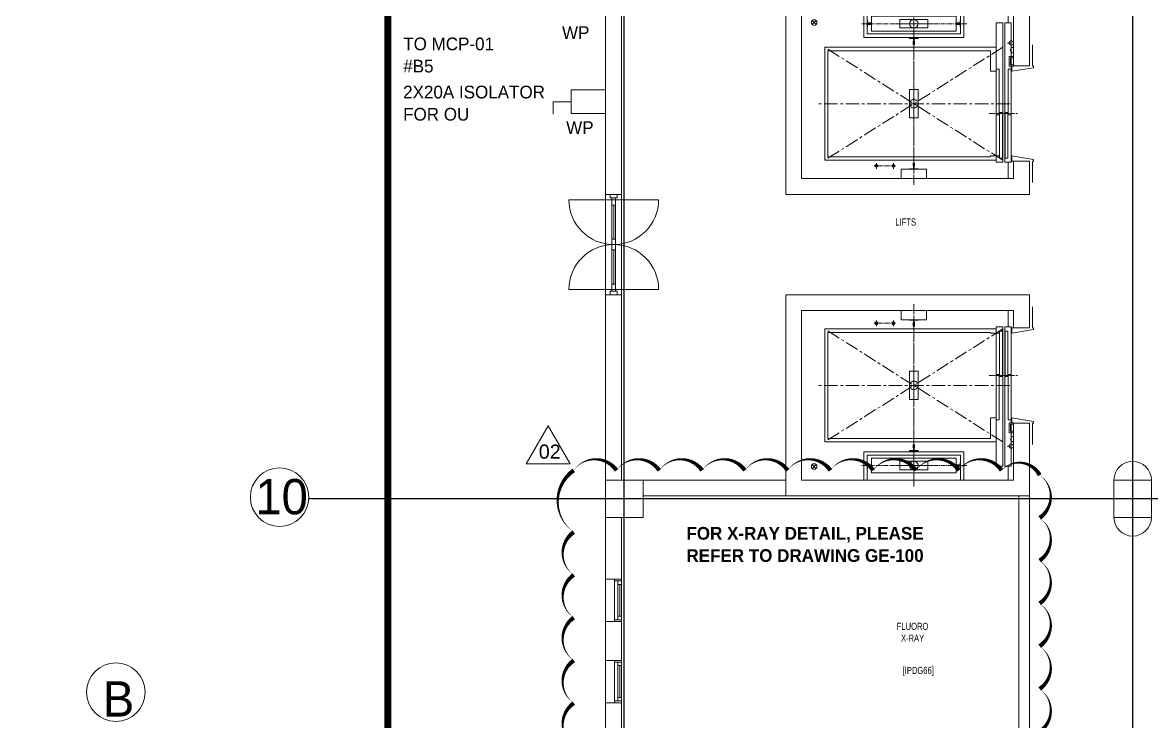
# Model space of a CAD drawing. Header units: metres. Extents: x 75097 to 220762, y -1557923 to -1361206.
# Drawn here: x 92095 to 108078, y -1436793 to -1426893 of the extents above; entities that cross this region are included whole.
import ezdxf

# ---------------------------------------------------------------- set-up
doc = ezdxf.new("R2010")
doc.units = ezdxf.units.M
for name, pattern in [('A-100 - Copy$0$CENTERX2', [101.6, 63.5, -12.7, 12.7, -12.7]), ('A-100 - Copy$0$DASHED2', [0.375, 0.25, -0.125]), ('DASHED2', [0.375, 0.25, -0.125])]:
    doc.linetypes.add(name, pattern=pattern)
doc.layers.get('0').update_dxf_attribs({"lineweight": 0})
for name, color, linetype, lineweight in [('A-100 - Copy$0$72_EGR_BASE_TEXT', 8, 'Continuous', 0), ('A-100 - Copy$0$Aluminum', 8, 'Continuous', 0), ('A-100 - Copy$0$Axis', 8, 'A-100 - Copy$0$CENTERX2', 0), ('A-100 - Copy$0$AxisBalloons_2', 8, 'Continuous', 0), ('A-100 - Copy$0$Cabin', 8, 'Continuous', 0), ('A-100 - Copy$0$Notes', 8, 'Continuous', 0), ('A-100 - Copy$0$Proj', 8, 'Continuous', 0), ('A-100 - Copy$0$Structure', 8, 'Continuous', 9), ('A-100 - Copy$0$Tech', 8, 'A-100 - Copy$0$DASHED2', 0), ('A-100 - Copy$0$TEXT', 8, 'Continuous', 0), ('A-100 - Copy$0$Walls', 8, 'Continuous', 0), ('A-100 - Copy$0$ZCMURBAJO', 8, 'Continuous', 0)]:
    doc.layers.add(name, color=color, linetype=linetype, lineweight=lineweight)
doc.layers.add('A-100 - Copy$0$axes', color=8, linetype='Continuous')
doc.layers.add('GE-SPECIFICATIONS', color=7, linetype='Continuous')
for name, color, linetype, lineweight, true_color in [('E-POWR', 7, 'Continuous', 9, 0x4e7e3e), ('E-POWR-IDEN _1-100_', 7, 'Continuous', 9, 0x4e7e3e), ('REV 01', 7, 'Continuous', 0, 0xe41b4d)]:
    doc.layers.add(name, color=color, linetype=linetype, lineweight=lineweight, true_color=true_color)
doc.styles.add('A-100 - Copy$0$Standard', font='GOTHIC.TTF')
doc.styles.add('A-100 - Copy$0$X3G_ENTITY_2587EA', font='swisscl.ttf', dxfattribs={"height": 200})
doc.styles.add('Arial', font='arial.ttf', dxfattribs={"height": 245.883234})
doc.styles.add('Optima_5', font='', dxfattribs={"height": 3.001645})
doc.styles.get('Optima_5').set_extended_font_data('Optima')

# ---------------------------------------------------------------- blocks, each defined once
blk = doc.blocks.new('GI-041_dwg__U120-3902841-GI-041')
at = {"layer": 'E-POWR', "flags": 128}
blk.add_lwpolyline([(-0.1145, 0), (0.1145, 0), (0.1145, 0.1572), (-0.1145, 0.1572)], close=True, dxfattribs=at)
blk.add_lwpolyline([(0.2354, 0.1613), (0.2354, 0.0786), (0.1145, 0.0786)], dxfattribs=at)
blk = doc.blocks.new('A-100 - Copy$0$T127-1_B')
at = {"layer": 'A-100 - Copy$0$Cabin'}
for p, q in [((44.5, 8), (44.5, 4)), ((44.5, 4), (78, 4)), ((78, 4), (82, 63.5)), ((44.5, -8), (44.5, -4)), ((44.5, -4), (78, -4)), ((78, -4), (82, -63.5))]:
    blk.add_line(p, q, dxfattribs=at)
at = {"layer": 'A-100 - Copy$0$Cabin', "ltscale": 5}
for points in [[(44.5, 8), (0, 8), (0, -8), (44.5, -8)], [(82, 63.5), (89, 63.5), (89, -63.5), (82, -63.5)]]:
    blk.add_lwpolyline(points, dxfattribs=at)
blk = doc.blocks.new('A-100 - Copy$0$T127-1_B__1680')
at = {"layer": 'A-100 - Copy$0$Axis'}
blk.add_line((-990, 0), (990, 0), dxfattribs=at)
at = {"layer": 'A-100 - Copy$0$Notes', "xscale": -1}
blk.add_blockref('A-100 - Copy$0$T127-1_B', (-840, 0), dxfattribs=at)
at = {"layer": 'A-100 - Copy$0$Notes'}
blk.add_blockref('A-100 - Copy$0$T127-1_B', (840, 0), dxfattribs=at)
blk = doc.blocks.new('A-100 - Copy$0$JIS5K')
at = {"layer": 'A-100 - Copy$0$Cabin'}
for p, q in [((60.2, 8), (60.2, 11.2)), ((60.2, -8), (60.2, -11.2))]:
    blk.add_line(p, q, dxfattribs=at)
at = {"layer": 'A-100 - Copy$0$Cabin', "ltscale": 5}
for points in [[(57, 11.2), (0, 11.2), (0, -11.2), (57, -11.2)], [(60.2, 8), (3.2, 8), (3.2, -8), (60.2, -8)], [(57, 11.2), (57, 43.5), (60.2, 43.5), (60.2, 11.2)], [(57, -11.2), (57, -43.5), (60.2, -43.5), (60.2, -11.2)]]:
    blk.add_lwpolyline(points, dxfattribs=at)
blk = doc.blocks.new('A-100 - Copy$0$JIS5K__1200')
at = {"layer": 'A-100 - Copy$0$Axis'}
blk.add_line((-750, 0), (750, 0), dxfattribs=at)
at = {"layer": 'A-100 - Copy$0$Notes', "xscale": -1}
blk.add_blockref('A-100 - Copy$0$JIS5K', (-600, 0), dxfattribs=at)
at = {"layer": 'A-100 - Copy$0$Notes'}
blk.add_blockref('A-100 - Copy$0$JIS5K', (600, 0), dxfattribs=at)
blk = doc.blocks.new('A-100 - Copy$0$井道平面图对重1')
at = {"layer": 'A-100 - Copy$0$Axis'}
blk.add_line((0, -205), (0, 205), dxfattribs=at)
at = {"layer": 'A-100 - Copy$0$Cabin', "ltscale": 5}
for points in [[(708.2, 206), (708.2, -194), (-708.2, -194), (-708.2, 206)], [(660.2, 206), (660.2, -146), (-660.2, -146), (-660.2, 206)]]:
    blk.add_lwpolyline(points, dxfattribs=at)
blk.add_lwpolyline([(600, 105), (600, -105), (-600, -105), (-600, 105)], close=True, dxfattribs=at)
at = {"layer": 'A-100 - Copy$0$Notes'}
blk.add_blockref('A-100 - Copy$0$JIS5K__1200', (0, 0), dxfattribs=at)
blk = doc.blocks.new('A-100 - Copy$0$对重支撑1')
at = {"layer": 'A-100 - Copy$0$Cabin'}
blk.add_lwpolyline([(1060, 178), (929, 178), (929, -178), (1060, -178)], close=True, dxfattribs=at).dxf.unprotected_set("ltscale", 0)
blk = doc.blocks.new('A-100 - Copy$0$井道平面图轿厢1轿厢地坎')
at = {"layer": 'A-100 - Copy$0$Axis', "ltscale": 0.864}
blk.add_lwpolyline([(0, 96), (0, -192)], dxfattribs=at)
at = {"layer": 'A-100 - Copy$0$Cabin', "ltscale": 5}
for points in [[(690, 0), (690, -96), (-1285, -96), (-1285, 0)], [(15, -3), (15, -46), (-630, -46), (-630, -3)], [(630, -50), (630, -93), (-15, -93), (-15, -50)]]:
    blk.add_lwpolyline(points, close=True, dxfattribs=at)
at = {"layer": 'A-100 - Copy$0$Cabin'}
for points in [[(600, 0), (600, -48)], [(600, -48), (633, -48)], [(633, -48), (633, -96)]]:
    blk.add_lwpolyline(points, dxfattribs=at)
blk = doc.blocks.new('A-100 - Copy$0$层门地坎1')
at = {"layer": 'A-100 - Copy$0$Axis', "ltscale": 0.81}
blk.add_lwpolyline([(0, 90), (0, -180)], dxfattribs=at)
at = {"layer": 'A-100 - Copy$0$Cabin', "ltscale": 5}
for points in [[(690, 0), (690, -90), (-1285, -90), (-1285, 0)], [(15, -47), (15, -87), (-630, -87), (-630, -47)], [(630, -3), (630, -43), (-15, -43), (-15, -3)]]:
    blk.add_lwpolyline(points, close=True, dxfattribs=at)
blk = doc.blocks.new('A-100 - Copy$0$A$C316F12F9')
at = {"layer": 'A-100 - Copy$0$Axis', "ltscale": 3}
for points in [[(1814, 135), (1814, 2715)], [(3074, 765), (554, 2365)], [(3074, 2365), (554, 765)], [(3174, 1565), (454, 1565)]]:
    blk.add_lwpolyline(points, dxfattribs=at)
at = {"layer": 'A-100 - Copy$0$Axis', "ltscale": 0.9}
blk.add_lwpolyline([(1554, 2445), (1254, 2445)], dxfattribs=at)
at = {"layer": 'A-100 - Copy$0$Axis', "ltscale": 0.24}
for points in [[(1284, 2405), (1284, 2485)], [(1524, 2405), (1524, 2485)]]:
    blk.add_lwpolyline(points, dxfattribs=at)
at = {"layer": 'A-100 - Copy$0$Axis', "ltscale": 1.5}
blk.add_lwpolyline([(1814, 1315), (1814, 1815)], dxfattribs=at)
at = {"layer": 'A-100 - Copy$0$Cabin'}
for points in [[(3149, 2625), (3149, 2395)], [(3225, 2380), (3225, 2380), (3200, 2380), (3200, 2305), (3510, 2355), (3510, 2380), (3495, 2380), (3495, 2680)], [(554, 765), (554, 2365)], [(554, 2365), (2978, 2365)], [(554, 765), (554, 2365)], [(554, 2365), (2978, 2365)], [(2898, 2315), (598, 2315)], [(598, 2315), (598, 1565)], [(2898, 2305), (2898, 2315)], [(2978, 2305), (2898, 2305)], [(2978, 2365), (2978, 2395)], [(2978, 2395), (3074, 2395)], [(2978, 2365), (2978, 2395)], [(2978, 2395), (3074, 2395)], [(3074, 2395), (3074, 420)], [(3074, 2395), (3074, 420)], [(598, 815), (598, 1565)], [(2978, 1105), (2898, 1105)], [(2898, 1105), (2898, 815)], [(3200, 1035), (3200, 1105), (3510, 1055), (3510, 1030), (3495, 1030), (3495, 730)], [(3225, 1030), (3225, 1030)], [(2898, 815), (598, 815)], [(2978, 765), (554, 765)], [(2978, 765), (554, 765)], [(2978, 420), (2978, 765)], [(2978, 420), (2978, 765)], [(2064, 431), (1564, 431)], [(3074, 420), (2978, 420)], [(3074, 420), (2978, 420)], [(3149, 225), (3149, 420)]]:
    blk.add_lwpolyline(points, dxfattribs=at)
at = {"layer": 'A-100 - Copy$0$Cabin', "ltscale": 50}
blk.add_lwpolyline([(1753, 1765), (1875, 1765), (1875, 1365), (1753, 1365)], close=True, dxfattribs=at)
at = {"layer": 'A-100 - Copy$0$Cabin'}
blk.add_lwpolyline([(1614, 370), (1614, 492), (2014, 492), (2014, 370)], close=True, dxfattribs=at)
for centre, radius in [((1284, 2445), 20), ((1524, 2445), 20), ((1814, 431), 60)]:
    blk.add_circle(centre, radius, dxfattribs=at)
at = {"layer": 'A-100 - Copy$0$Notes'}
for p, q in [((378, 390), (428, 440)), ((428, 390), (378, 440))]:
    blk.add_line(p, q, dxfattribs=at)
blk.add_circle((403, 415), 40, dxfattribs=at)
at = {"layer": 'A-100 - Copy$0$Structure'}
blk.add_lwpolyline([(3450, 1030), (3225, 1030), (3225, 225), (225, 225), (225, 2625), (3225, 2625), (3225, 2380), (3450, 2380), (3450, 2850), (0, 2850), (0, 0), (3450, 0)], close=True, dxfattribs=at)
at = {"layer": 'A-100 - Copy$0$Tech', "ltscale": 9}
for points in [[(3165, 1035), (3165, 895), (3225, 895), (3225, 1035)], [(3185, 1015), (3185, 915), (3225, 915), (3225, 1015)]]:
    blk.add_lwpolyline(points, close=True, dxfattribs=at)
at = {"layer": 'A-100 - Copy$0$Tech', "ltscale": 0.48}
blk.add_lwpolyline([(3224, 845), (3224, 765)], dxfattribs=at)
at = {"layer": 'A-100 - Copy$0$Tech', "ltscale": 0.36}
blk.add_lwpolyline([(3194, 705), (3134, 705)], dxfattribs=at)
at = {"layer": 'A-100 - Copy$0$Tech', "ltscale": 5}
blk.add_circle((1814, 1565), 60, dxfattribs=at)
at = {"layer": 'A-100 - Copy$0$Tech'}
blk.add_circle((3194, 705), 30, dxfattribs=at)
blk.add_arc((3224, 805), 40, 90, 270, dxfattribs=at)
at = {"layer": 'A-100 - Copy$0$Cabin', "xscale": -1, "yscale": -1, "rotation": 359.9999984647655}
blk.add_blockref('A-100 - Copy$0$井道平面图对重1', (1814, 431), dxfattribs=at)
at = {"layer": 'A-100 - Copy$0$Notes', "xscale": -1, "yscale": -1, "rotation": 270}
for name in ['A-100 - Copy$0$对重支撑1', 'A-100 - Copy$0$T127-1_B__1680']:
    blk.add_blockref(name, (1814, 1565), dxfattribs=at)
at = {"layer": 'A-100 - Copy$0$Notes', "rotation": 89.99999999999999}
for name, p in [('A-100 - Copy$0$井道平面图轿厢1轿厢地坎', (2978, 1705)), ('A-100 - Copy$0$层门地坎1', (3104, 1705))]:
    blk.add_blockref(name, p, dxfattribs=at)
blk = doc.blocks.new('A-100 - Copy')
at = {"layer": 'A-100 - Copy$0$Aluminum'}
for p, q in [((100440.3, -1429402.7, 4.7), (99830.3, -1429402.7, 4.7)), ((100440.3, -1430697.7, 4.7), (100440.3, -1429377.7, 4.7)), ((100490.3, -1429402.7, 4.7), (100440.3, -1429402.7, 4.7)), ((100490.3, -1429477.7, 4.7), (100440.3, -1429477.7, 4.7)), ((100465.3, -1429477.7, 4.7), (100465.3, -1429962.7, 4.7)), ((100490.3, -1430697.7, 4.7), (100490.3, -1429377.7, 4.7)), ((100490.3, -1429402.7, 4.7), (101100.3, -1429402.7, 4.7)), ((100490.3, -1429962.7, 4.7), (100440.3, -1429962.7, 4.7)), ((100490.3, -1430037.7, 4.7), (100440.3, -1430037.7, 4.7)), ((100490.3, -1430112.7, 4.7), (100440.3, -1430112.7, 4.7)), ((100465.3, -1430597.7, 4.7), (100465.3, -1430112.7, 4.7)), ((100490.3, -1430597.7, 4.7), (100440.3, -1430597.7, 4.7)), ((100440.3, -1430672.7, 4.7), (99830.3, -1430672.7, 4.7)), ((100490.3, -1430672.7, 4.7), (100440.3, -1430672.7, 4.7)), ((100490.3, -1430672.7, 4.7), (101100.3, -1430672.7, 4.7)), ((100475.3, -1434777.7, 2.4), (100475.3, -1435377.7, 2.4)), ((100575.3, -1434777.7, 2.4), (100575.3, -1435377.7, 2.4)), ((100475.3, -1434802.7, 2.4), (100575.3, -1434802.7, 2.4)), ((100525.3, -1434802.7, 2.4), (100525.3, -1435352.7, 2.4)), ((100525.3, -1434852.7, 2.4), (100575.3, -1434852.7, 2.4)), ((100550.3, -1435302.7, 2.4), (100550.3, -1434852.7, 2.4)), ((100475.3, -1435352.7, 2.4), (100575.3, -1435352.7, 2.4)), ((100525.3, -1435302.7, 2.4), (100575.3, -1435302.7, 2.4)), ((100475.3, -1436527.7, 2.4), (100475.3, -1435927.7, 2.4)), ((100475.3, -1435952.7, 2.4), (100575.3, -1435952.7, 2.4)), ((100525.3, -1436502.7, 2.4), (100525.3, -1435952.7, 2.4)), ((100525.3, -1436002.7, 2.4), (100575.3, -1436002.7, 2.4)), ((100550.3, -1436002.7, 2.4), (100550.3, -1436452.7, 2.4)), ((100575.3, -1436527.7, 2.4), (100575.3, -1435927.7, 2.4)), ((100475.3, -1436502.7, 2.4), (100575.3, -1436502.7, 2.4)), ((100525.3, -1436452.7, 2.4), (100575.3, -1436452.7, 2.4))]:
    blk.add_line(p, q, dxfattribs=at)
at = {"layer": 'A-100 - Copy$0$Aluminum', "elevation": 4.7}
for points in [[(100515.3, -1429377.7), (100415.3, -1429377.7), (100415.3, -1429327.7), (100515.3, -1429327.7)], [(100515.3, -1430697.7), (100415.3, -1430697.7), (100415.3, -1430747.7), (100515.3, -1430747.7)]]:
    blk.add_lwpolyline(points, close=True, dxfattribs=at)
at = {"layer": 'A-100 - Copy$0$Aluminum'}
for centre, start, end in [((100465.3, -1429402.7, 4.7), 180, 0), ((100465.3, -1430672.7, 4.7), 0, 180)]:
    blk.add_arc(centre, 635, start, end, dxfattribs=at)
at = {"layer": 'A-100 - Copy$0$axes'}
for p, q in [((100615.3, -1477297.4, 2.4), (100615.3, -1366691.8, 2.4)), ((107813.3, -1477297.4, 0), (107813.3, -1366691.8, 0)), ((178940.3, -1433637.7, 2.4), (96147.6, -1433637.7, 2.4))]:
    blk.add_line(p, q, dxfattribs=at)
at = {"layer": 'A-100 - Copy$0$AxisBalloons_2'}
for centre in [(95734.3, -1433615.6, 2.4), (93415.3, -1436378.8, 2.4)]:
    blk.add_circle(centre, 413.9, dxfattribs=at)
at = {"layer": 'A-100 - Copy$0$Proj'}
for p, q in [((100350.3, -1429327.7, 4.7), (100350.3, -1430747.7, 4.7)), ((100350.3, -1430747.7, 2.4), (100350.3, -1429327.7, 2.4)), ((100575.3, -1429327.7, 4.7), (100575.3, -1430747.7, 4.7)), ((100350.3, -1435377.7, 2.4), (100350.3, -1434777.7, 2.4)), ((100350.3, -1435927.7, 2.4), (100350.3, -1436527.7, 2.4))]:
    blk.add_line(p, q, dxfattribs=at)
at = {"layer": 'A-100 - Copy$0$Structure'}
for points, elevation in [([(100350.3, -1433902.7), (100880.3, -1433902.7), (100880.3, -1433372.7), (100350.3, -1433372.7)], 2.4), ([(107548.3, -1433902.7), (108078.3, -1433902.7), (108078.3, -1433372.7), (107548.3, -1433372.7)], -2.4)]:
    blk.add_lwpolyline(points, close=True, dxfattribs=dict(at, elevation=elevation))
at = {"layer": 'A-100 - Copy$0$Walls'}
for p, q in [((100350.3, -1429327.7, 2.4), (100350.3, -1426702.7, 2.4)), ((100575.3, -1429327.7, 2.4), (100575.3, -1426702.7, 2.4)), ((100575.3, -1429327.7, 4.7), (100350.3, -1429327.7, 4.7)), ((100350.3, -1430747.7, 2.4), (100350.3, -1433372.7, 2.4)), ((100575.3, -1430747.7, 4.7), (100350.3, -1430747.7, 4.7)), ((100575.3, -1433372.7, 2.4), (100575.3, -1430747.7, 2.4)), ((100880.3, -1433372.7, 2.4), (102900.3, -1433372.7, 2.4)), ((100880.3, -1433597.7, 2.4), (102900.3, -1433597.7, 2.4)), ((106200.3, -1439752.7, 2.4), (106200.3, -1433597.7, 2.4)), ((106350.3, -1442822.7, 2.4), (106350.3, -1433597.7, 2.4)), ((100350.3, -1434777.7, 2.4), (100350.3, -1433902.7, 2.4)), ((100575.3, -1434777.7, 2.4), (100575.3, -1433902.7, 2.4)), ((100575.3, -1434777.7, 2.4), (100350.3, -1434777.7, 2.4)), ((100350.3, -1435927.7, 2.4), (100350.3, -1435377.7, 2.4)), ((100575.3, -1435377.7, 2.4), (100350.3, -1435377.7, 2.4)), ((100575.3, -1435927.7, 2.4), (100575.3, -1435377.7, 2.4)), ((100575.3, -1435927.7, 2.4), (100350.3, -1435927.7, 2.4)), ((100350.3, -1437289.6, 2.4), (100350.3, -1436527.7, 2.4)), ((100575.3, -1436527.7, 2.4), (100350.3, -1436527.7, 2.4)), ((100575.3, -1437289.6, 2.4), (100575.3, -1436527.7, 2.4))]:
    blk.add_line(p, q, dxfattribs=at)
for centre, start, end in [((107813.3, -1433372.7, -2.4), 0, 180), ((107813.3, -1433902.7, -2.4), 180, 0)]:
    blk.add_arc(centre, 265, start, end, dxfattribs=at)
at = {"layer": 'A-100 - Copy$0$ZCMURBAJO', "xscale": -1, "rotation": 180}
blk.add_blockref('A-100 - Copy$0$A$C316F12F9', (102900.3, -1426477.7, 2.4), dxfattribs=at)
at = {"layer": 'A-100 - Copy$0$ZCMURBAJO'}
blk.add_blockref('A-100 - Copy$0$A$C316F12F9', (102900.3, -1433597.7, 2.4), dxfattribs=at)
at = {"layer": 'A-100 - Copy$0$72_EGR_BASE_TEXT', "char_height": 100, "attachment_point": 2, "style": 'A-100 - Copy$0$X3G_ENTITY_2587EA'}
for s, insert in [('LIFTS', (104599.8, -1429667.9, 2.4)), ('FLUORO^M^JX-RAY', (104696.5, -1435395.5, 2.4)), ('[IPDG66]', (104776.6, -1436019.5, 2.4))]:
    blk.add_mtext(s, dxfattribs=dict(at, insert=insert))
at = {"layer": 'A-100 - Copy$0$TEXT', "char_height": 500, "attachment_point": 1, "style": 'A-100 - Copy$0$Standard'}
for s, width, insert in [('10', 1.122, (95390.6, -1433358.6, 2.4)), ('B', 500, (93231.1, -1436224, 2.4))]:
    blk.add_mtext_dynamic_manual_height_columns(s, width=width, gutter_width=1, heights=[0], dxfattribs=dict(at, insert=insert))

msp = doc.modelspace()

# ---------------------------------------------------------------- linework, layer by layer
at = {"layer": 'E-POWR', "color": 240, "linetype": 'DASHED2', "ltscale": 500, "true_color": 0xf10e52, "const_width": 100}
msp.add_lwpolyline([(151498.3, -1472883.1), (112645.3, -1472883.1), (112645.3, -1475532.7), (108725.3, -1475532.7), (108725.3, -1471773.7), (89402.2, -1471773.7), (89402.2, -1455502.7), (85952.6, -1455502.7), (85952.6, -1438651.4), (97267.4, -1438651.4), (97267.4, -1426702.7)], dxfattribs=at)

# ---------------------------------------------------------------- block references
at = {"color": 85, "xscale": 2127.341102341351, "yscale": 2127.341102341351, "zscale": 2127.341102341351, "rotation": 180}
msp.add_blockref('GI-041_dwg__U120-3902841-GI-041', (100106.7, -1427848, 2.4), dxfattribs=at)

# ---------------------------------------------------------------- texts
at = {"layer": 'E-POWR-IDEN _1-100_', "attachment_point": 1, "rotation": 360, "line_spacing_factor": 1.047943, "style": 'Optima_5'}
for s, insert, char_height, width in [('WP', (99733.2, -1426944.6, 0), 180.1, 3.637978807091713e-12), ('TO MCP-01 \\P#B5', (97485.8, -1427105.2), 180.1, 2475.925), ('2X20A ISOLATOR\\PFOR OU', (97483.8, -1427787.1, 4.7), 180.099, 2475.925), ('WP', (99792, -1428291), 180.1, 3.637978807091713e-12)]:
    msp.add_mtext(s, dxfattribs=dict(at, insert=insert, char_height=char_height, width=width))

# ---------------------------------------------------------------- next in the draw order: block references
msp.add_blockref('A-100 - Copy', (0, 0))

# ---------------------------------------------------------------- next in the draw order: linework, layer by layer
at = {"layer": 'REV 01'}
msp.add_lwpolyline([(99535.8, -1432603.4), (99224.1, -1433143.4), (99847.6, -1433143.4)], close=True, dxfattribs=at)
at = {"layer": 'REV 01', "elevation": 0}
msp.add_lwpolyline([(99899.5, -1437139.9, 0, 60.6, -0.5205671), (99899.5, -1436534.2, 0, 60.6, -0.5205671), (99899.5, -1435928.4, 0, 60.6, -0.5205671), (99899.5, -1435322.7, 0, 60.6, -0.5205671), (99899.5, -1434716.9, 0, 60.6, -0.5205671), (99899.5, -1434111.1, 0, 60.6, -0.5205671), (99899.5, -1433236.5, 0, 60.6, -0.5205671), (100505.2, -1433236.5, 0, 60.6, -0.5205671), (101111, -1433236.5, 0, 60.6, -0.5205671), (101716.8, -1433236.5, 0, 60.6, -0.5205671), (102322.5, -1433236.5, 0, 60.6, -0.5205671), (102928.3, -1433236.5, 0, 60.6, -0.5205671), (103534, -1433236.5, 0, 60.6, -0.5205671), (104139.8, -1433236.5, 0, 60.6, -0.5205671), (104745.6, -1433236.5, 0, 60.6, -0.5205671), (105351.3, -1433236.5, 0, 60.6, -0.5205671), (105957.1, -1433236.5, 0, 60.6, -0.5205671), (106496, -1433303.3, 0, 60.6, -0.5205671), (106496, -1433909.1, 0, 60.6, -0.5205671), (106496, -1434514.8, 0, 60.6, -0.5205671), (106496, -1435120.6, 0, 60.6, -0.5205671), (106496, -1435726.4, 0, 60.6, -0.5205671), (106496, -1436332.1, 0, 60.6, -0.5205671), (106496, -1436937.9, 0, 60.6, -0.5205671)], format="xyseb", dxfattribs=at)

# ---------------------------------------------------------------- next in the draw order: texts
at = {"layer": 'GE-SPECIFICATIONS', "insert": (101494.3, -1434038.2, 0), "char_height": 180.099, "width": 3356.888, "attachment_point": 1, "rotation": 360, "line_spacing_factor": 1.047943, "style": 'Optima_5'}
msp.add_mtext('{\\Fbold|c0;FOR X-RAY DETAIL, PLEASE REFER TO DRAWING GE-100}', dxfattribs=at)
at = {"layer": 'REV 01', "insert": (99403.8, -1432870.9), "char_height": 200, "attachment_point": 1, "style": 'Arial'}
msp.add_mtext_dynamic_manual_height_columns('02', width=336.004, gutter_width=1229.4, heights=[0], dxfattribs=at)

doc.saveas('drawing.dxf')
